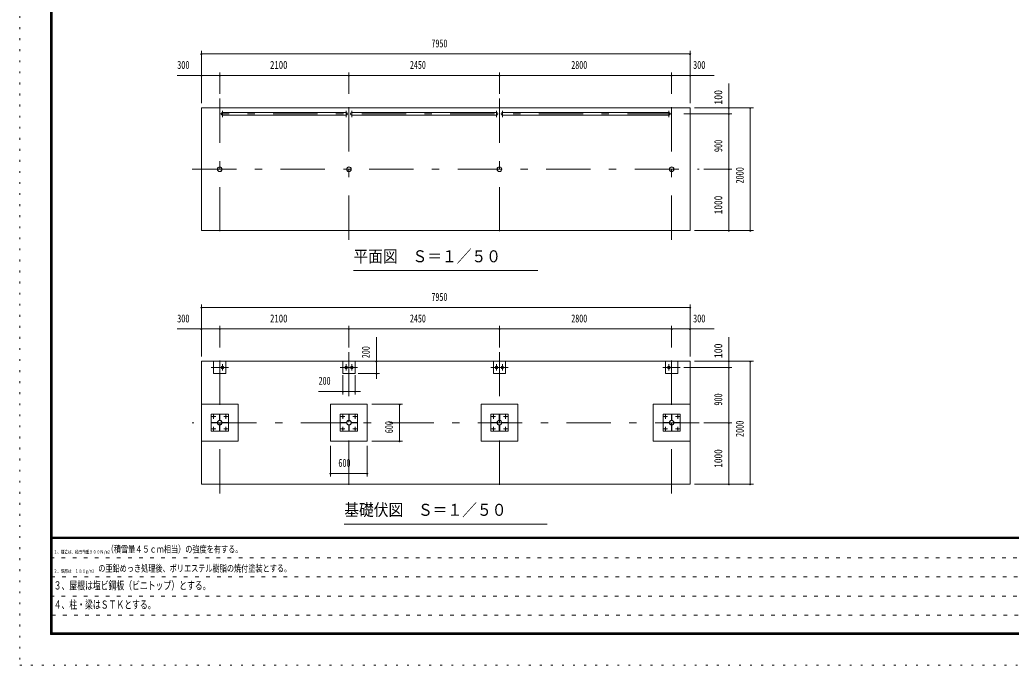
# Model space of a CAD drawing. Units: millimetres, scale not verified, with parts at other scales. Extents: x -25778 to 25782, y -10500 to 10500.
# Drawn here: x -3918 to 12208, y -10500 to 0 of the extents above; entities that cross this region are included whole.
import ezdxf
from ezdxf.enums import TextEntityAlignment as Align

# ---------------------------------------------------------------- set-up
doc = ezdxf.new("R2010")
doc.units = ezdxf.units.MM
doc.header["$LTSCALE"] = 60
for name, pattern in [('USER1', [3, 1, -2]), ('USER3', [24, 12, -5, 2, -5]), ('USER4', [3, 0.5, -2.5])]:
    doc.linetypes.add(name, pattern=pattern)
doc.layers.add('0-1_0-F', color=7, linetype='Continuous')
for name, color, linetype, lineweight in [('0-2_1-0BOLD', 7, 'Continuous', 18), ('0-3_1-2CENTER', 3, 'USER3', 18), ('0-5_1-5DIM', 3, 'Continuous', 18), ('0-C_F-F', 5, 'Continuous', 18), ('0-D_F-E_J_ADD', 5, 'USER4', 18)]:
    doc.layers.add(name, color=color, linetype=linetype, lineweight=lineweight)
doc.styles.add('ＭＳ ゴシック', font='')
doc.styles.get('ＭＳ ゴシック').set_extended_font_data('MS Gothic')

msp = doc.modelspace()

# ---------------------------------------------------------------- linework, layer by layer
at = {"layer": '0-2_1-0BOLD'}
for p, q in [((1387.92, -1509.26), (-619.38, -1509.26)), ((-619.38, -1551.96), (1387.92, -1551.96)), ((1480.63, -1509.26), (3837.92, -1509.26)), ((3837.92, -1551.96), (1480.63, -1551.96)), ((6637.92, -1509.26), (3930.62, -1509.26)), ((3930.62, -1551.96), (6637.92, -1551.96)), ((-565.74, -5555.61), (-565.74, -5755.61)), ((1534.27, -5755.61), (1534.27, -5555.61)), ((3984.27, -5555.61), (3984.27, -5755.61)), ((-965.73, -6255.61), (-365.73, -6255.61)), ((6384.27, -6255.61), (6984.27, -6255.61)), ((-723.89, -6558.6), (-723.89, -6552.6)), ((-668.73, -6497.45), (-662.74, -6497.45)), ((-607.59, -6552.6), (-607.59, -6558.6)), ((1376.12, -6552.6), (1376.12, -6558.6)), ((1437.26, -6497.45), (1431.27, -6497.45)), ((1492.41, -6558.6), (1492.41, -6552.6)), ((3826.12, -6558.6), (3826.12, -6552.6)), ((3881.27, -6497.45), (3887.27, -6497.45)), ((3942.42, -6552.6), (3942.42, -6558.6)), ((6626.12, -6552.6), (6626.12, -6558.6)), ((6687.27, -6497.45), (6681.27, -6497.45)), ((6742.42, -6558.6), (6742.42, -6552.6)), ((-662.74, -6613.75), (-668.73, -6613.75)), ((1431.27, -6613.75), (1437.26, -6613.75)), ((3887.27, -6613.75), (3881.27, -6613.75)), ((6681.27, -6613.75), (6687.27, -6613.75))]:
    msp.add_line(p, q, dxfattribs=at)
for points in [[(-965.73, -3430.6), (-965.73, -1430.61), (6984.27, -1430.61), (6984.27, -3430.6)], [(6984.27, -5555.6), (-965.73, -5555.6), (-965.73, -7555.6), (6984.27, -7555.6)], [(1134.27, -6255.61), (1734.27, -6255.61), (1734.27, -6855.6), (1134.27, -6855.6)], [(4184.26, -6255.61), (4184.26, -6855.6), (3584.27, -6855.6), (3584.27, -6255.61)], [(-805.74, -6695.6), (-525.74, -6695.6), (-525.74, -6415.6), (-805.74, -6415.6)], [(-668.73, -6517.45), (-662.74, -6517.45), (-662.74, -6417.45), (-668.73, -6417.45)], [(1294.27, -6415.6), (1294.27, -6695.6), (1574.26, -6695.6), (1574.26, -6415.6)], [(1437.26, -6517.45), (1431.27, -6517.45), (1431.27, -6417.45), (1437.26, -6417.45)], [(4024.27, -6415.6), (4024.27, -6695.6), (3744.27, -6695.6), (3744.27, -6415.6)], [(3881.27, -6517.45), (3887.27, -6517.45), (3887.27, -6417.45), (3881.27, -6417.45)], [(6544.27, -6415.6), (6544.27, -6695.6), (6824.27, -6695.6), (6824.27, -6415.6)], [(6687.27, -6517.45), (6681.27, -6517.45), (6681.27, -6417.45), (6687.27, -6417.45)], [(-803.89, -6558.6), (-703.89, -6558.6), (-703.89, -6552.6), (-803.89, -6552.6)], [(-662.74, -6593.75), (-662.74, -6693.75), (-668.73, -6693.75), (-668.73, -6593.75)], [(-627.59, -6552.6), (-627.59, -6558.6), (-527.59, -6558.6), (-527.59, -6552.6)], [(1296.12, -6552.6), (1296.12, -6558.6), (1396.12, -6558.6), (1396.12, -6552.6)], [(1431.27, -6593.75), (1431.27, -6693.75), (1437.26, -6693.75), (1437.26, -6593.75)], [(1472.42, -6558.6), (1572.42, -6558.6), (1572.42, -6552.6), (1472.42, -6552.6)], [(3846.12, -6558.6), (3746.12, -6558.6), (3746.12, -6552.6), (3846.12, -6552.6)], [(3887.27, -6593.75), (3887.27, -6693.75), (3881.27, -6693.75), (3881.27, -6593.75)], [(4022.42, -6552.6), (4022.42, -6558.6), (3922.42, -6558.6), (3922.42, -6552.6)], [(6546.12, -6552.6), (6546.12, -6558.6), (6646.12, -6558.6), (6646.12, -6552.6)], [(6681.27, -6593.75), (6681.27, -6693.75), (6687.27, -6693.75), (6687.27, -6593.75)], [(6722.42, -6558.6), (6822.42, -6558.6), (6822.42, -6552.6), (6722.42, -6552.6)]]:
    msp.add_lwpolyline(points, close=True, dxfattribs=at)
for points in [[(-565.74, -5755.61), (-765.74, -5755.61), (-765.74, -5555.61)], [(1534.27, -5755.61), (1334.27, -5755.61), (1334.27, -5555.61)], [(3984.27, -5755.61), (3784.27, -5755.61), (3784.27, -5555.61)], [(6784.26, -5555.61), (6784.26, -5755.61), (6584.26, -5755.61), (6584.26, -5555.61)], [(-365.73, -6255.61), (-365.73, -6855.6), (-965.73, -6855.6)], [(6984.27, -6855.6), (6384.27, -6855.6), (6384.27, -6255.61)]]:
    msp.add_lwpolyline(points, dxfattribs=at)
for centre, radius in [((-665.73, -2430.6), 38.15), ((-665.73, -2430.6), 35.35), ((1434.27, -2430.6), 38.15), ((1434.27, -2430.6), 35.35), ((3884.27, -2430.6), 38.15), ((3884.27, -2430.6), 35.35), ((6684.27, -2430.6), 38.15), ((6684.27, -2430.6), 35.35), ((-619.39, -5655.61), 21.35), ((-619.39, -5655.61), 19.05), ((1387.92, -5655.61), 21.35), ((1387.92, -5655.61), 19.05), ((1480.62, -5655.61), 21.35), ((1480.62, -5655.61), 19.05), ((3837.92, -5655.61), 21.35), ((3837.92, -5655.61), 19.05), ((3930.62, -5655.61), 21.35), ((3930.62, -5655.61), 19.05), ((6637.91, -5655.61), 21.35), ((6637.91, -5655.61), 19.05), ((-765.73, -6455.6), 8), ((-565.74, -6455.6), 8), ((1334.27, -6455.6), 8), ((1534.26, -6455.6), 8), ((3784.27, -6455.6), 8), ((3984.26, -6455.6), 8), ((6584.27, -6455.6), 8), ((6784.26, -6455.6), 8), ((-665.74, -6555.6), 38.15), ((-665.74, -6555.6), 35.35), ((1434.27, -6555.6), 38.15), ((1434.27, -6555.6), 35.35), ((3884.27, -6555.6), 38.15), ((3884.27, -6555.6), 35.35), ((6684.27, -6555.6), 38.15), ((6684.27, -6555.6), 35.35), ((-765.73, -6655.6), 8), ((-565.74, -6655.6), 8), ((1334.27, -6655.6), 8), ((1534.26, -6655.6), 8), ((3784.27, -6655.6), 8), ((3984.26, -6655.6), 8), ((6584.27, -6655.6), 8), ((6784.26, -6655.6), 8)]:
    msp.add_circle(centre, radius, dxfattribs=at)
for centre, start, end in [((-619.38, -1530.61), 90, 270), ((1387.92, -1530.61), 270, 90), ((1480.63, -1530.61), 90, 270), ((3837.92, -1530.61), 270, 90), ((3930.62, -1530.61), 90, 270), ((6637.92, -1530.61), 270, 90)]:
    msp.add_arc(centre, 21.35, start, end, dxfattribs=at)
at = {"layer": '0-3_1-2CENTER'}
for p, q in [((-665.73, -1280.61), (-665.73, -3580.6)), ((1434.27, -3580.6), (1434.27, -1280.61)), ((3884.27, -1280.61), (3884.27, -3580.6)), ((6684.27, -3580.6), (6684.27, -1280.61)), ((6684.27, -1530.61), (-665.73, -1530.61)), ((-619.38, -1479.26), (-619.38, -1581.96)), ((1387.92, -1479.26), (1387.92, -1581.96)), ((1480.63, -1581.96), (1480.63, -1479.26)), ((3837.92, -1479.26), (3837.92, -1581.96)), ((3930.62, -1581.96), (3930.62, -1479.26)), ((6637.92, -1479.26), (6637.92, -1581.96)), ((-1115.73, -2430.6), (7134.27, -2430.6)), ((-665.74, -7705.6), (-665.74, -5405.6)), ((1434.27, -5405.6), (1434.27, -7705.6)), ((3884.27, -5405.6), (3884.27, -7705.6)), ((6684.27, -7705.6), (6684.27, -5405.6)), ((-619.39, -5604.26), (-619.39, -5706.96)), ((1387.92, -5706.96), (1387.92, -5604.26)), ((1480.62, -5604.26), (1480.62, -5706.96)), ((3837.92, -5706.96), (3837.92, -5604.26)), ((3930.62, -5604.26), (3930.62, -5706.96)), ((6637.91, -5604.26), (6637.91, -5706.96)), ((-524.31, -5655.61), (-807.16, -5655.61)), ((1575.69, -5655.61), (1292.84, -5655.61)), ((4025.69, -5655.61), (3742.84, -5655.61)), ((6542.84, -5655.61), (6825.68, -5655.61)), ((-765.73, -6489.75), (-765.73, -6421.46)), ((-565.74, -6421.46), (-565.74, -6489.75)), ((1334.27, -6489.75), (1334.27, -6421.46)), ((1534.26, -6421.46), (1534.26, -6489.75)), ((3784.27, -6489.75), (3784.27, -6421.46)), ((3984.26, -6489.75), (3984.26, -6421.46)), ((6584.27, -6489.75), (6584.27, -6421.46)), ((6784.26, -6421.46), (6784.26, -6489.75)), ((7134.26, -6555.6), (-1115.73, -6555.6)), ((-731.59, -6455.6), (-799.88, -6455.6)), ((-599.88, -6455.6), (-531.59, -6455.6)), ((1368.41, -6455.6), (1300.12, -6455.6)), ((1500.12, -6455.6), (1568.41, -6455.6)), ((3818.41, -6455.6), (3750.12, -6455.6)), ((3950.12, -6455.6), (4018.41, -6455.6)), ((6618.41, -6455.6), (6550.12, -6455.6)), ((6750.12, -6455.6), (6818.41, -6455.6)), ((-799.88, -6655.6), (-731.59, -6655.6)), ((-765.73, -6689.75), (-765.73, -6621.46)), ((-599.88, -6655.6), (-531.59, -6655.6)), ((-565.74, -6621.46), (-565.74, -6689.75)), ((1300.12, -6655.6), (1368.41, -6655.6)), ((1334.27, -6689.75), (1334.27, -6621.46)), ((1500.12, -6655.6), (1568.41, -6655.6)), ((1534.26, -6621.46), (1534.26, -6689.75)), ((3818.41, -6655.6), (3750.12, -6655.6)), ((3784.27, -6689.75), (3784.27, -6621.46)), ((3950.12, -6655.6), (4018.41, -6655.6)), ((3984.26, -6689.75), (3984.26, -6621.46)), ((6550.12, -6655.6), (6618.41, -6655.6)), ((6584.27, -6689.75), (6584.27, -6621.46)), ((6750.12, -6655.6), (6818.41, -6655.6)), ((6784.26, -6621.46), (6784.26, -6689.75))]:
    msp.add_line(p, q, dxfattribs=at)
at = {"layer": '0-5_1-5DIM'}
for p, q in [((-955.73, -555.6), (-975.73, -555.6)), ((-965.73, -1355.61), (-965.73, -505.61)), ((-965.73, -555.6), (6984.27, -555.6)), ((6994.27, -555.6), (6974.27, -555.6)), ((6984.27, -505.61), (6984.27, -1355.61)), ((7376.77, -905.61), (-1358.23, -905.61)), ((-955.73, -905.61), (-975.73, -905.61)), ((-655.73, -905.61), (-675.73, -905.61)), ((-665.73, -855.61), (-665.73, -1205.61)), ((1444.27, -905.61), (1424.27, -905.61)), ((1434.27, -1205.61), (1434.27, -855.61)), ((3894.27, -905.61), (3874.27, -905.61)), ((3884.27, -855.61), (3884.27, -1205.61)), ((6694.27, -905.61), (6674.27, -905.61)), ((6684.27, -1205.61), (6684.27, -855.61)), ((6994.27, -905.61), (6974.27, -905.61)), ((7614.27, -3430.61), (7614.27, -1038.1)), ((7059.27, -1430.6), (8014.27, -1430.6)), ((7624.27, -1430.6), (7604.27, -1430.6)), ((7974.27, -1430.6), (7954.27, -1430.6)), ((7964.27, -1430.6), (7964.27, -3430.61)), ((7664.27, -1530.61), (6884.62, -1530.61)), ((7624.27, -1530.61), (7604.27, -1530.61)), ((7209.27, -2430.6), (7664.27, -2430.6)), ((7624.27, -2430.6), (7604.27, -2430.6)), ((8014.27, -3430.61), (7059.27, -3430.61)), ((7624.27, -3430.61), (7604.27, -3430.61)), ((7974.27, -3430.61), (7954.27, -3430.61)), ((4509.27, -4080.6), (1509.27, -4080.6)), ((-965.73, -5480.6), (-965.73, -4630.6)), ((6984.27, -4630.6), (6984.27, -5480.6)), ((-955.73, -4680.6), (-975.73, -4680.6)), ((-965.73, -4680.6), (6984.27, -4680.6)), ((6994.26, -4680.6), (6974.26, -4680.6)), ((-665.74, -5330.6), (-665.74, -4980.6)), ((1434.27, -5330.6), (1434.27, -4980.6)), ((3884.27, -4980.6), (3884.27, -5330.6)), ((6684.27, -5330.6), (6684.27, -4980.6)), ((-1358.23, -5030.6), (7376.77, -5030.6)), ((-955.73, -5030.6), (-975.73, -5030.6)), ((-655.74, -5030.6), (-675.74, -5030.6)), ((1444.27, -5030.6), (1424.27, -5030.6)), ((3894.27, -5030.6), (3874.27, -5030.6)), ((6694.27, -5030.6), (6674.27, -5030.6)), ((6994.26, -5030.6), (6974.26, -5030.6)), ((1881.29, -5841.77), (1881.29, -5163.11)), ((7614.27, -5163.1), (7614.27, -7555.61)), ((1931.29, -5555.61), (1584.4, -5555.61)), ((1891.29, -5555.61), (1871.29, -5555.61)), ((7059.27, -5555.6), (8014.27, -5555.6)), ((7624.27, -5555.6), (7604.27, -5555.6)), ((7974.27, -5555.6), (7954.27, -5555.6)), ((7964.27, -5555.6), (7964.27, -7555.61)), ((1334.27, -6094.9), (1334.27, -5784.48)), ((1534.27, -5784.48), (1534.27, -6094.9)), ((1931.29, -5755.61), (1584.4, -5755.61)), ((1891.29, -5755.61), (1871.29, -5755.61)), ((6884.61, -5655.61), (7664.27, -5655.61)), ((7624.27, -5655.61), (7604.27, -5655.61)), ((1626.07, -6044.9), (941.77, -6044.9)), ((1344.27, -6044.9), (1324.27, -6044.9)), ((1544.27, -6044.9), (1524.27, -6044.9)), ((1809.27, -6255.61), (2309.26, -6255.61)), ((2269.26, -6255.61), (2249.26, -6255.61)), ((2259.26, -6255.61), (2259.26, -6855.6)), ((7664.27, -6555.6), (7209.27, -6555.6)), ((7624.27, -6555.6), (7604.27, -6555.6)), ((1134.27, -7430.61), (1134.27, -6930.6)), ((1734.27, -6930.6), (1734.27, -7430.61)), ((2309.26, -6855.6), (1809.27, -6855.6)), ((2269.26, -6855.6), (2249.26, -6855.6)), ((1144.27, -7380.6), (1124.27, -7380.6)), ((1734.27, -7380.6), (1134.27, -7380.6)), ((1744.27, -7380.6), (1724.27, -7380.6)), ((8014.27, -7555.61), (7059.27, -7555.61)), ((7624.27, -7555.61), (7604.27, -7555.61)), ((7974.27, -7555.61), (7954.27, -7555.61)), ((1359.27, -8205.6), (4659.27, -8205.6))]:
    msp.add_line(p, q, dxfattribs=at)
for centre in [(-965.73, -555.6), (6984.27, -555.6), (-965.73, -905.61), (-665.73, -905.61), (1434.27, -905.61), (3884.27, -905.61), (6684.27, -905.61), (6984.27, -905.61), (7614.27, -1430.6), (7964.27, -1430.6), (7614.27, -1530.61), (7614.27, -2430.6), (7614.27, -3430.61), (7964.27, -3430.61), (-965.73, -4680.6), (6984.26, -4680.6), (-965.73, -5030.6), (-665.74, -5030.6), (1434.27, -5030.6), (3884.27, -5030.6), (6684.27, -5030.6), (6984.26, -5030.6), (1881.29, -5555.61), (7614.27, -5555.6), (7964.27, -5555.6), (1881.29, -5755.61), (7614.27, -5655.61), (1334.27, -6044.9), (1534.27, -6044.9), (2259.26, -6255.61), (7614.27, -6555.6), (2259.26, -6855.6), (1134.27, -7380.6), (1734.27, -7380.6), (7614.27, -7555.61), (7964.27, -7555.61)]:
    msp.add_arc(centre, 10, 180, 0, dxfattribs=at)
at = {"layer": '0-C_F-F'}
for p, q in [((-3393.39, -8415.28), (25256.61, -8415.28)), ((25256.61, -8417.78), (-3393.39, -8417.78)), ((-3393.39, -8420.28), (25256.61, -8420.28)), ((25256.61, -8422.78), (-3393.39, -8422.78)), ((-3393.39, -8425.28), (25256.61, -8425.28)), ((25256.61, -8427.78), (-3393.39, -8427.78)), ((-3393.39, -8430.28), (25256.61, -8430.28)), ((25256.61, -8432.78), (-3393.39, -8432.78)), ((-3393.39, -8435.28), (25256.61, -8435.28)), ((25256.61, -8437.78), (-3393.39, -8437.78)), ((-3393.39, -8440.28), (25256.61, -8440.28))]:
    msp.add_line(p, q, dxfattribs=at)
at = {"layer": '0-C_F-F', "color": 6, "linetype": 'USER1'}
for p, q in [((-3418.39, -8752.28), (14831.61, -8752.28)), ((14831.61, -9064.28), (-3418.39, -9064.28)), ((-3418.39, -9376.28), (14831.61, -9376.28)), ((12323.61, -9688.28), (-3418.39, -9688.28))]:
    msp.add_line(p, q, dxfattribs=at)
at = {"layer": '0-C_F-F'}
for points in [[(-3418.39, 10099.72), (-3418.39, -10000.28), (25281.61, -10000.28), (25281.61, 10099.72)], [(-3415.89, 10097.22), (25279.11, 10097.22), (25279.11, -9997.78), (-3415.89, -9997.78)], [(-3413.39, 10094.72), (-3413.39, -9995.28), (25276.61, -9995.28), (25276.61, 10094.72)], [(-3410.89, 10092.22), (25274.11, 10092.22), (25274.11, -9992.78), (-3410.89, -9992.78)], [(-3408.39, 10089.72), (25271.61, 10089.72), (25271.61, -9990.28), (-3408.39, -9990.28)], [(-3405.89, 10087.22), (25269.11, 10087.22), (25269.11, -9987.78), (-3405.89, -9987.78)], [(-3403.39, 10084.72), (25266.61, 10084.72), (25266.61, -9985.28), (-3403.39, -9985.28)], [(-3400.89, 10082.22), (-3400.89, -9982.78), (25264.11, -9982.78), (25264.11, 10082.22)], [(-3398.39, 10079.72), (-3398.39, -9980.28), (25261.61, -9980.28), (25261.61, 10079.72)], [(-3395.89, 10077.22), (-3395.89, -9977.78), (25259.11, -9977.78), (25259.11, 10077.22)], [(-3393.39, 10074.72), (25256.61, 10074.72), (25256.61, -9975.28), (-3393.39, -9975.28)]]:
    msp.add_lwpolyline(points, close=True, dxfattribs=at)
at = {"layer": '0-D_F-E_J_ADD'}
msp.add_lwpolyline([(-3918.39, 10499.72), (-3918.39, -10500.28), (25781.61, -10500.28), (25781.61, 10499.72)], close=True, dxfattribs=at)

# ---------------------------------------------------------------- texts
at = {"layer": '0-1_0-F', "style": 'ＭＳ ゴシック'}
for s, height, width, p in [('（積雪量４５ｃｍ相当）の強度を有する。', 110.7, 0.75, (-2505.9, -8702.28)), ('１、構造は、積雪荷重９００Ｎ/m2', 55.35, 0.75, (-3368.39, -8702.28)), ('\u3000の亜鉛めっき処理後、ポリエステル樹脂の焼付塗装とする。', 110.7, 0.75, (-2758.79, -9014.28)), ('２、鉄部は\u3000１８０g/m2', 55.35, 0.75, (-3368.39, -9014.28)), ('３、屋根は塩ビ鋼板（ビニトップ）とする。', 130.2, 0.7, (-3368.39, -9308.51)), ('４、柱・梁はＳＴＫとする。', 130.2, 0.7, (-3368.39, -9620.51))]:
    msp.add_text(s, height=height, dxfattribs=dict(at, width=width)).set_placement(p, align=Align.BOTTOM_LEFT)
at = {"layer": '0-5_1-5DIM', "color": 7, "style": 'ＭＳ ゴシック'}
for s, height, width, p in [('7950', 130.2, 0.7, (2776.77, -487.84)), ('300', 130.2, 0.75, (-1358.23, -837.84)), ('2100', 130.2, 0.8, (151.77, -837.84)), ('2450', 130.2, 0.7, (2426.77, -837.84)), ('2800', 130.2, 0.7, (5051.77, -837.84)), ('300', 130.2, 0.75, (7034.27, -837.84)), ('平面図\u3000Ｓ＝１／５０', 195.4, 0.9, (1509.27, -4003.96)), ('7950', 130.2, 0.7, (2776.76, -4612.84)), ('300', 130.2, 0.75, (-1358.23, -4962.84)), ('2100', 130.2, 0.8, (151.77, -4962.84)), ('2450', 130.2, 0.7, (2426.77, -4962.84)), ('2800', 130.2, 0.7, (5051.76, -4962.84)), ('300', 130.2, 0.75, (7034.27, -4962.84)), ('200', 130.2, 0.7, (941.77, -5977.14)), ('600', 130.2, 0.75, (1263.02, -7312.84)), ('基礎伏図\u3000Ｓ＝１／５０', 195.4, 0.9, (1359.27, -8128.95))]:
    msp.add_text(s, height=height, dxfattribs=dict(at, width=width)).set_placement(p, align=Align.BOTTOM_LEFT)
for s, width, p in [('100', 0.9, (7546.51, -1380.6)), ('900', 0.75, (7546.51, -2151.86)), ('2000', 0.75, (7896.5, -2663.1)), ('1000', 0.85, (7546.5, -3163.11)), ('100', 0.9, (7546.5, -5505.6)), ('200', 0.7, (1813.52, -5505.61)), ('900', 0.75, (7546.5, -6276.85)), ('600', 0.75, (2191.5, -6726.85)), ('2000', 0.75, (7896.5, -6788.1)), ('1000', 0.85, (7546.5, -7288.1))]:
    msp.add_text(s, height=130.2, rotation=90, dxfattribs=dict(at, width=width)).set_placement(p, align=Align.BOTTOM_LEFT)

doc.saveas('drawing.dxf')
